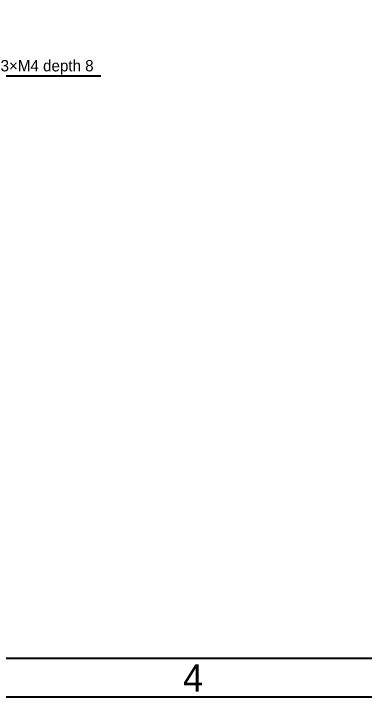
# Model space of a CAD drawing. Header units: millimetres. Extents: x 4086 to 8300, y 123 to 1549.
# Drawn here: x 7054.7 to 7271.5, y 123.6 to 545.9 of the extents above; entities that cross this region are included whole.
import ezdxf
from ezdxf import colors
from ezdxf.entities.mleader import LeaderData, LeaderLine
from ezdxf.enums import TextEntityAlignment as Align
from ezdxf.math import Vec2, Vec3

# ---------------------------------------------------------------- set-up
doc = ezdxf.new("R2010")
doc.units = ezdxf.units.MM
doc.layers.add('多重引线', color=7, linetype='Continuous')
doc.styles.add('思源黑', font='SourceHanSansCN-Normal.ttf')

# ---------------------------------------------------------------- blocks, each defined once
blk = doc.blocks.new('图纸')
at = {"color": 2}
for points in [[(6283.66, 123.62), (6283.66, 1549.22), (8299.66, 1549.22), (8299.66, 123.62)], [(6403.66, 147.62), (6403.66, 1525.22), (8275.66, 1525.22), (8275.66, 147.62)]]:
    blk.add_lwpolyline(points, close=True, dxfattribs=at)
at = {"color": 2, "style": '思源黑'}
blk.add_text('4', height=16.8, dxfattribs=at).set_placement((7165.66, 135.62), align=Align.MIDDLE_CENTER)
at = {"color": 7, "style": '思源黑'}
for tag, height, p in [('编号', 19.2, (8134.84, 252.67)), ('比例', 8, (7939.66, 171.62))]:
    blk.add_attdef(tag, text='', height=height, dxfattribs=at).set_placement(p, align=Align.MIDDLE)
at = {"linetype": 'Continuous', "lineweight": 0, "ltscale": 0.3, "style": '思源黑'}
for tag, p in [('当前页', (8121.35, 207.93)), ('总页数', (8160.27, 207.93))]:
    blk.add_attdef(tag, text='', height=8, dxfattribs=at).set_placement(p, align=Align.MIDDLE)

msp = doc.modelspace()

# ---------------------------------------------------------------- block references
at = {"layer": '多重引线'}
msp.add_blockref('图纸', (0, 0), dxfattribs=at)

# ---------------------------------------------------------------- leaders
ml = msp.add_multileader_mtext('Standard', dxfattribs=at)
ml.set_content('{\\C256;3}×{\\C256;M4\\A1; \\fSource Han Sans CN Normal|b0|i0|c0|p34;\\C7;depth \\fSource Han Sans CN Normal|b0|i0|c134|p34;\\C256;8}', style='思源黑')
ml.set_leader_properties()
ml.build(insert=Vec2(0, 0))
ml.multileader.update_dxf_attribs({"text_left_attachment_type": 5, "text_right_attachment_type": 5, "dogleg_length": 10, "arrow_head_size": 7.5})
ctx = ml.context
ctx.base_point, ctx.char_height, ctx.arrow_head_size, ctx.landing_gap_size, ctx.plane_origin = Vec3(7041.4705, 507.4273), 7, 7.5, 2.5, Vec3(7116.9156, 410.4947)
ctx.left_attachment, ctx.right_attachment, ctx.text_align_type = 5, 5, 1
notes = []
notes.append((ctx, [(1, (1, 1, 0), (7031.4705, 507.4273), (1, 0), 10, [(1, [(7018.764, 492.7263)], 0, [])])]))
ctx.mtext.insert, ctx.mtext.alignment, ctx.mtext.flow_direction = Vec3(7075.3892, 517.2579), 2, 5
for ctx, leaders in notes:
    for number, flags, end, landing, length, lines in leaders:
        leader = LeaderData()
        leader.index, (leader.has_last_leader_line, leader.has_dogleg_vector, leader.attachment_direction) = number, flags
        leader.last_leader_point, leader.dogleg_vector, leader.dogleg_length = Vec3(end), Vec3(landing), length
        for number, points, colour, breaks in lines:
            line = LeaderLine()
            line.index, line.vertices, line.color, line.breaks = number, Vec3.list(points), colors.encode_raw_color(colour), breaks
            leader.lines.append(line)
        ctx.leaders.append(leader)

doc.saveas('drawing.dxf')
